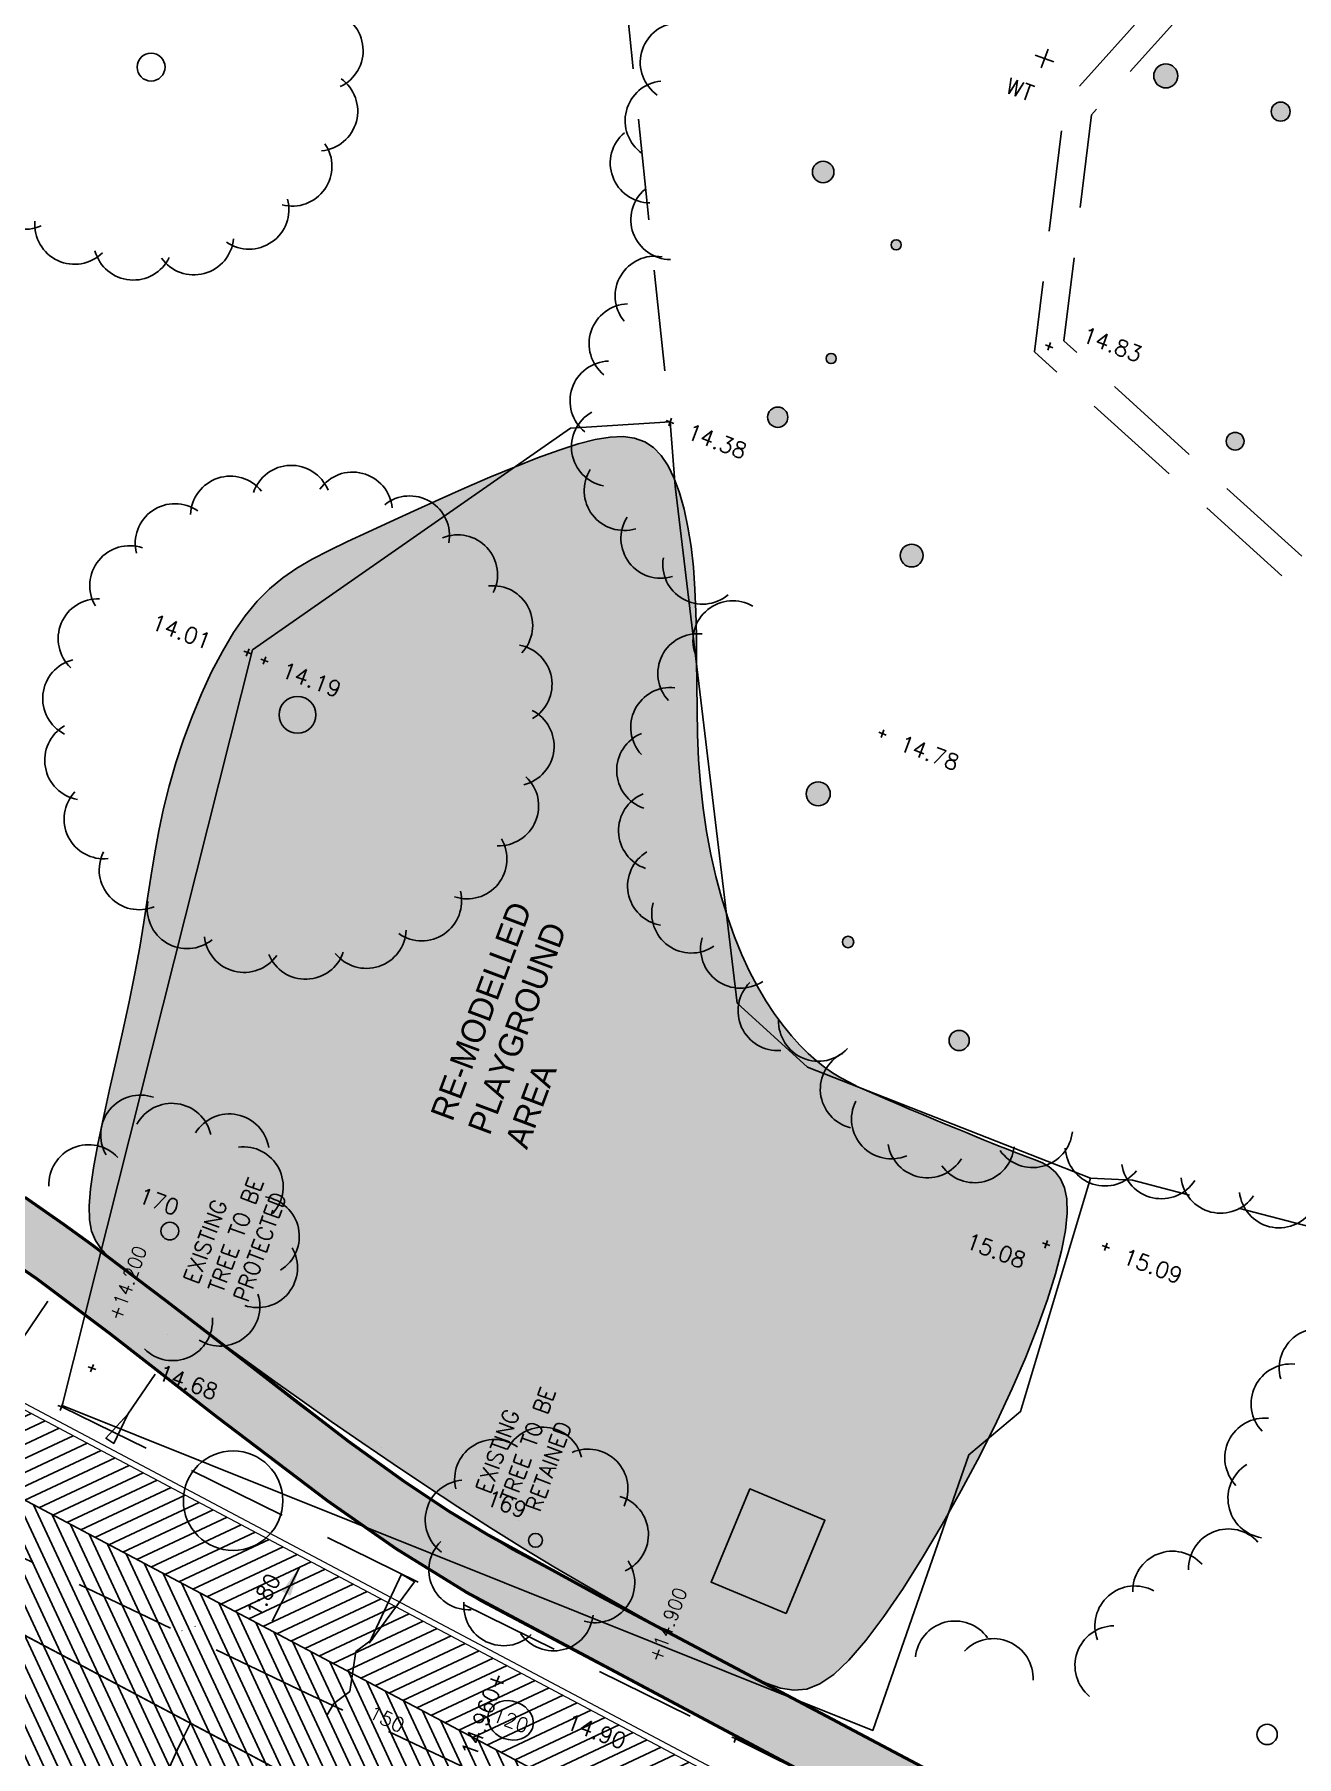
# Model space of a CAD drawing. Header units: millimetres. Extents: x 521005098 to 521837086, y 174609906 to 175681253.
# Drawn here: x 521422770 to 521454476, y 174763741 to 174806991 of the extents above; entities that cross this region are included whole.
import ezdxf
from ezdxf.enums import TextEntityAlignment as Align

# ---------------------------------------------------------------- set-up
doc = ezdxf.new("R2010")
doc.units = ezdxf.units.MM
doc.header["$LTSCALE"] = 200
for name, pattern in [('layout$0$DASHED', [19.05, 12.7, -6.35]), ('layout$0$HIDDEN', [9.525, 6.35, -3.175]), ('layout$0$survey$0$DASHED', [19.05, 12.7, -6.35])]:
    doc.linetypes.add(name, pattern=pattern)
for name, color, linetype in [('Gt Hatch', 8, 'Continuous'), ('layout$0$CWAY-CHAN-PAD', 31, 'Continuous'), ('layout$0$ED-STORM', 3, 'Continuous'), ('layout$0$GT Surface text', 3, 'Continuous'), ('layout$0$GT0-25', 7, 'Continuous'), ('layout$0$GT0-35TXT', 3, 'Continuous'), ('layout$0$HOCKEY', 7, 'Continuous'), ('layout$0$Kerb', 7, 'Continuous'), ('layout$0$MA-VERT-TP-LINES', 191, 'Continuous'), ('layout$0$PGM-BATTER-FILL', 8, 'Continuous'), ('layout$0$survey$0$DETAIL', 8, 'Continuous'), ('layout$0$survey$0$LEVEL', 8, 'Continuous'), ('layout$0$survey$0$SERVICE', 8, 'Continuous'), ('layout$0$survey$0$TEXT_SERVICE', 8, 'Continuous'), ('layout$0$survey$0$VEGETATION', 8, 'Continuous')]:
    doc.layers.add(name, color=color, linetype=linetype)
for name, color, linetype, lineweight in [('GT_Nfootpath', 2, 'Continuous', 50), ('layout$0$Fenceline', 7, 'Continuous', 13), ('SETTING-OUT', 3, 'Continuous', 50)]:
    doc.layers.add(name, color=color, linetype=linetype, lineweight=lineweight)
doc.styles.add('layout$0$GT1TO200', font='romans.shx', dxfattribs={"width": 0.95, "height": 400})
doc.styles.add('layout$0$GTANYHEIGHT', font='romans.shx', dxfattribs={"width": 0.95})
doc.styles.add('layout$0$ROMANS', font='Romans.shx')
doc.styles.add('layout$0$survey$0$ROMANS', font='Romans.shx')
doc.dimstyles.new('layout$0$NOTEARROW', dxfattribs={"dimscale": 250, "dimtxt": 2, "dimasz": 3, "dimexe": 1, "dimexo": 1, "dimgap": 1, "dimtad": 2, "dimtih": 1, "dimtoh": 1, "dimdec": 4, "dimzin": 0, "dimdsep": 46, "dimtxsty": 'layout$0$GTANYHEIGHT', "dimcen": 3.5, "dimclrd": 7, "dimclre": 7, "dimclrt": 3, "dimadec": 0, "dimazin": 0, "dimtfac": 1, "dimtdec": 4, "dimtofl": 0, "dimtmove": 0, "dimatfit": 3, "dimfxl": 1, "dimtolj": 1, "dimtzin": 0, "dimarcsym": 0})

# ---------------------------------------------------------------- blocks, each defined once
blk = doc.blocks.new('layout')
at = {"layer": 'layout$0$GT0-25', "ltscale": 0.4}
h = blk.add_hatch(dxfattribs=at)
h.set_pattern_fill('AR-SAND', color=8, scale=10, style=0)
h.set_pattern_definition([(107.5, (0, 0), (-465.37043697, 152.35380956), [0, -386.08, 0, -431.8, 0, -412.75]), (77.5, (0, 0), (-519.8492397, 667.5823357), [0, -208.28, 0, -347.98, 0, -133.35]), (37.5, (-106.85, -293.6), (269.184812, 743.78123952), [0, -127, 0, -457.2, 0, -596.9]), (27.5, (-106.85, -293.6), (51.6666473, 793.754683), [0, -63.5, 0, -299.72, 0, -342.9])])
h.paths.add_polyline_path([(521446944.1, 174772152.2), (521446515.1, 174771293.1), (521446054.1, 174770423.8), (521445572.1, 174769565.2), (521445080.1, 174768738.1), (521444589.1, 174767963.5), (521444110, 174767262.2), (521443654.1, 174766655.3), (521443232.2, 174766163.4), (521442851.3, 174765802), (521442502.1, 174765563.8), (521442171.1, 174765435.9), (521441845.1, 174765405.4), (521441510.5, 174765459.3), (521441153.9, 174765584.9), (521440762.1, 174765769.1), (521440321.5, 174765999.2), (521439821.9, 174766264.2), (521439265.4, 174766561.5), (521438657.4, 174766890.4), (521438003.2, 174767250.3), (521437308.1, 174767640.4), (521436577.3, 174768060.1), (521435816.2, 174768508.8), (521435030.2, 174768985.7), (521434225, 174769489.2), (521433409.4, 174770012.8), (521432592.4, 174770549.2), (521431783.2, 174771090.8), (521430991.1, 174771630.2), (521430225.1, 174772160), (521429494.5, 174772672.7), (521428808.4, 174773160.8), (521428174.2, 174773618.1), (521427592.2, 174774043.4), (521427060.6, 174774436.6), (521426577.9, 174774797.8), (521426142.5, 174775126.9), (521425752.7, 174775423.8), (521425406.9, 174775688.7), (521425103.5, 174775921.3), (521424841.3, 174776124.5), (521424620.2, 174776311.7), (521424440.5, 174776499), (521424302.8, 174776702.6), (521424207.3, 174776938.6), (521424154.3, 174777223.1), (521424144.3, 174777572.3), (521424177.6, 174778002.4), (521424253.1, 174778523.9), (521424363.8, 174779124.6), (521424501.2, 174779787), (521424656.8, 174780493.3), (521424822.1, 174781225.9), (521424988.8, 174781967.1), (521425148.3, 174782699.1), (521425292, 174783404.4), (521425414.2, 174784069.3), (521425518.9, 174784697.4), (521425612.7, 174785296.2), (521425702.4, 174785873.2), (521425794.5, 174786436.2), (521425895.8, 174786992.5), (521426012.8, 174787549.9), (521426152.2, 174788115.9), (521426319.2, 174788695.3), (521426512.5, 174789281.1), (521426729.2, 174789863.8), (521426966.5, 174790433.6), (521427221.7, 174790980.9), (521427491.9, 174791496), (521427774.3, 174791969.1), (521428066.1, 174792390.6), (521428366, 174792754.3), (521428678.4, 174793067.5), (521429009.1, 174793341), (521429364.2, 174793585.6), (521429749.6, 174793812.3), (521430171.1, 174794031.7), (521430634.7, 174794254.8), (521431146.4, 174794492.3), (521431708.5, 174794751.8), (521432310.2, 174795028), (521432937.3, 174795312.2), (521433575.2, 174795596), (521434209.8, 174795870.7), (521434826.6, 174796127.7), (521435411.5, 174796358.5), (521435950, 174796554.4), (521436431, 174796708.1), (521436856.3, 174796816.5), (521437230.9, 174796877.8), (521437559.8, 174796890.2), (521437847.8, 174796851.7), (521438100.1, 174796760.5), (521438321.5, 174796614.9), (521438517.1, 174796412.8), (521438691, 174796153.6), (521438844.5, 174795840.3), (521438978.1, 174795477.2), (521439092.2, 174795068.5), (521439187.3, 174794618.3), (521439263.9, 174794130.9), (521439322.4, 174793610.5), (521439363.3, 174793061.2), (521439387.8, 174792487.4), (521439400.2, 174791893.5), (521439405.5, 174791284.2), (521439408.6, 174790664.1), (521439414.6, 174790037.7), (521439428.4, 174789409.7), (521439455, 174788784.7), (521439499.5, 174788167.3), (521439565.7, 174787561.7), (521439653.2, 174786970.9), (521439760.4, 174786397.3), (521439885.9, 174785843.6), (521440028.1, 174785312.3), (521440185.4, 174784806), (521440356.3, 174784327.2), (521440539.3, 174783878.4), (521440732.9, 174783461.8), (521440934.9, 174783077.1), (521441143.3, 174782723.6), (521441356.2, 174782400.6), (521441571.4, 174782107.3), (521441786.9, 174781843), (521442000.6, 174781607.1), (521442210.4, 174781398.7), (521442415.2, 174781216.6), (521442617.1, 174781057.2), (521442819.2, 174780916.4), (521443024.6, 174780790.2), (521443236.1, 174780674.3), (521443457, 174780564.7), (521443690.2, 174780457.3), (521443938.8, 174780348), (521444204.4, 174780233.5), (521444483.5, 174780114.9), (521444771.1, 174779993.9), (521445062.1, 174779872.4), (521445351.7, 174779752.3), (521445634.7, 174779635.4), (521445906.4, 174779523.5), (521446161.7, 174779418.5), (521446396.9, 174779321.8), (521446614.2, 174779232.7), (521446816.7, 174779150.2), (521447008, 174779073), (521447191.3, 174779000.3), (521447370.1, 174778930.7), (521447547.6, 174778863.2), (521447727.3, 174778796.7), (521447910.6, 174778728.6), (521448091.8, 174778650.1), (521448263.4, 174778551.1), (521448417.7, 174778421.3), (521448547.3, 174778250.4), (521448644.5, 174778028.3), (521448701.7, 174777744.6), (521448711.4, 174777389.3), (521448667.5, 174776954.8), (521448570.1, 174776444.7), (521448420.5, 174775865.3), (521448220.4, 174775223.1), (521447971.2, 174774524.3), (521447674.4, 174773775.3), (521447331.5, 174772982.5)])
at = {"layer": 'layout$0$survey$0$VEGETATION', "linetype": 'Continuous'}
h = blk.add_hatch(color=256, dxfattribs=at)
edge = h.paths.add_edge_path()
edge.add_arc((521442583.2, 174803537.7), 270.6, 0, 360)
edge = h.paths.add_edge_path()
edge.add_arc((521451190.4, 174805950.9), 302.4, 0, 360)
edge = h.paths.add_edge_path()
edge.add_arc((521454075.9, 174805053.2), 238.7, 0, 360)
h = blk.add_hatch(color=256, dxfattribs=at)
edge = h.paths.add_edge_path()
edge.add_arc((521444419.4, 174801708.9), 127.3, 0, 360)
edge = h.paths.add_edge_path()
edge.add_arc((521442784.2, 174798853.5), 127.3, 0, 360)
edge = h.paths.add_edge_path()
edge.add_arc((521441442.2, 174797378.6), 254.6, 0, 360)
edge = h.paths.add_edge_path()
edge.add_arc((521444807.5, 174793904.1), 286.5, 0, 360)
edge = h.paths.add_edge_path()
edge.add_arc((521452933, 174796774.8), 222.8, 0, 360)
h = blk.add_hatch(color=256, dxfattribs=at)
edge = h.paths.add_edge_path()
edge.add_arc((521429380, 174789905.1), 461.5, 0, 360)
h = blk.add_hatch(color=256, dxfattribs=at)
edge = h.paths.add_edge_path()
edge.add_arc((521442459.3, 174787919.9), 302.4, 0, 360)
edge = h.paths.add_edge_path()
edge.add_arc((521443208.5, 174784199.3), 143.2, 0, 360)
edge = h.paths.add_edge_path()
edge.add_arc((521445999.9, 174781725.2), 254.6, 0, 360)
at = {"layer": 'layout$0$CWAY-CHAN-PAD', "color": 3, "ltscale": 0.4, "elevation": 14842.2}
for points in [[(521434778.9, 174768935.3), (521433178.3, 174769902.7), (521432138.4, 174770596.1), (521431023.5, 174771387.9), (521429397, 174772602.6), (521427781.3, 174773853.9), (521426080.9, 174775185.2), (521424668.5, 174776264.5), (521423712, 174776967.8), (521422892.3, 174777545.4), (521422045.6, 174778111.8)], [(521433992.3, 174767635.8), (521432365.9, 174768623.5), (521431279.3, 174769348), (521430131.4, 174770163.2), (521428479.8, 174771396.7), (521426850.5, 174772658.6), (521425154, 174773986.8), (521423759.7, 174775052.2), (521422826.8, 174775738.2), (521422034.6, 174776296.4)]]:
    blk.add_lwpolyline(points, dxfattribs=at)
at = {"layer": 'layout$0$CWAY-CHAN-PAD', "color": 3}
for points in [[(521448719.3, 174761551, 15104.9), (521448495.3, 174761669, 15100.9), (521447612.3, 174762137, 15085.9), (521446728.3, 174762605, 15070.9), (521445844.3, 174763073, 15055.9), (521444961.3, 174763542, 15040.9), (521444077.3, 174764010, 15025.9), (521443193.3, 174764478, 15010.9), (521442309.3, 174764946, 14995.9), (521441426.3, 174765414, 14980.9), (521440542.3, 174765882, 14965.9), (521439658.3, 174766350, 14950.9), (521438775.3, 174766818, 14935.9), (521437891.3, 174767286, 14920.9), (521437007.3, 174767754, 14903.9), (521436124.3, 174768222, 14882.9), (521435240.3, 174768691, 14857.9), (521434778.9, 174768935.3, 14842.2)], [(521448399, 174760004.8, 15155), (521447818, 174760312.8, 15145), (521446934, 174760780.8, 15130), (521446050, 174761248.8, 15115), (521445167, 174761716.8, 15100), (521444283, 174762184.8, 15085), (521443399, 174762652.8, 15070), (521442516, 174763120.8, 15055), (521441632, 174763588.8, 15040), (521440748, 174764056.8, 15025), (521439865, 174764524.8, 15010), (521438981, 174764992.8, 14995), (521438097, 174765461.8, 14980), (521437214, 174765929.8, 14965), (521436330, 174766397.8, 14948), (521435446, 174766865.8, 14927), (521434562, 174767333.8, 14902), (521433992.3, 174767635.8, 14882.6)]]:
    blk.add_polyline3d(points, dxfattribs=at)
at = {"layer": 'layout$0$ED-STORM', "linetype": 'layout$0$DASHED'}
blk.add_lwpolyline([(521433961.9, 174763286.1), (521429624.4, 174765328.5), (521422470.8, 174768737.3), (521413586.2, 174773017.9), (521413571.4, 174773025.1)], dxfattribs=at)
at = {"layer": 'layout$0$ED-STORM'}
blk.add_ellipse((521434731.9, 174764649.6), major_axis=(546.6, -203.5), ratio=0.8266745, dxfattribs=at)
at = {"layer": 'layout$0$Fenceline'}
for p, q in [((521415812.2, 174776167.1), (521451960.1, 174757026.1)), ((521415874.5, 174775964.3), (521448069.5, 174758916.5)), ((521426477.6, 174766897), (521426473.5, 174766910.5)), ((521426815.6, 174767000.9), (521426811.4, 174767014.4))]:
    blk.add_line(p, q, dxfattribs=at)
at = {"layer": 'layout$0$GT0-25'}
blk.add_lwpolyline([(521446944.1, 174772152.2), (521446515.1, 174771293.1), (521446054.1, 174770423.8), (521445572.1, 174769565.2), (521445080.1, 174768738.1), (521444589.1, 174767963.5), (521444110, 174767262.2), (521443654.1, 174766655.3), (521443232.2, 174766163.4), (521442851.3, 174765802), (521442502.1, 174765563.8), (521442171.1, 174765435.9), (521441845.1, 174765405.4), (521441510.5, 174765459.3), (521441153.9, 174765584.9), (521440762.1, 174765769.1), (521440321.5, 174765999.2), (521439821.9, 174766264.2), (521439265.4, 174766561.5), (521438657.4, 174766890.4), (521438003.2, 174767250.3), (521437308.1, 174767640.4), (521436577.3, 174768060.1), (521435816.2, 174768508.8), (521435030.2, 174768985.7), (521434225, 174769489.2), (521433409.4, 174770012.8), (521432592.4, 174770549.2), (521431783.2, 174771090.8), (521430991.1, 174771630.2), (521430225.1, 174772160), (521429494.5, 174772672.7), (521428808.4, 174773160.8), (521428174.2, 174773618.1), (521427592.2, 174774043.4), (521427060.6, 174774436.6), (521426577.9, 174774797.8), (521426142.5, 174775126.9), (521425752.7, 174775423.8), (521425406.9, 174775688.7), (521425103.5, 174775921.3), (521424841.3, 174776124.5), (521424620.2, 174776311.7), (521424440.5, 174776499), (521424302.8, 174776702.6), (521424207.3, 174776938.6), (521424154.3, 174777223.1), (521424144.3, 174777572.3), (521424177.6, 174778002.4), (521424253.1, 174778523.9), (521424363.8, 174779124.6), (521424501.2, 174779787), (521424656.8, 174780493.3), (521424822.1, 174781225.9), (521424988.8, 174781967.1), (521425148.3, 174782699.1), (521425292, 174783404.4), (521425414.2, 174784069.3), (521425518.9, 174784697.4), (521425612.7, 174785296.2), (521425702.4, 174785873.2), (521425794.5, 174786436.2), (521425895.8, 174786992.5), (521426012.8, 174787549.9), (521426152.2, 174788115.9), (521426319.2, 174788695.3), (521426512.5, 174789281.1), (521426729.2, 174789863.8), (521426966.5, 174790433.6), (521427221.7, 174790980.9), (521427491.9, 174791496), (521427774.3, 174791969.1), (521428066.1, 174792390.6), (521428366, 174792754.3), (521428678.4, 174793067.5), (521429009.1, 174793341), (521429364.2, 174793585.6), (521429749.6, 174793812.3), (521430171.1, 174794031.7), (521430634.7, 174794254.8), (521431146.4, 174794492.3), (521431708.5, 174794751.8), (521432310.2, 174795028), (521432937.3, 174795312.2), (521433575.2, 174795596), (521434209.8, 174795870.7), (521434826.6, 174796127.7), (521435411.5, 174796358.5), (521435950, 174796554.4), (521436431, 174796708.1), (521436856.3, 174796816.5), (521437230.9, 174796877.8), (521437559.8, 174796890.2), (521437847.8, 174796851.7), (521438100.1, 174796760.5), (521438321.5, 174796614.9), (521438517.1, 174796412.8), (521438691, 174796153.6), (521438844.5, 174795840.3), (521438978.1, 174795477.2), (521439092.2, 174795068.5), (521439187.3, 174794618.3), (521439263.9, 174794130.9), (521439322.4, 174793610.5), (521439363.3, 174793061.2), (521439387.8, 174792487.4), (521439400.2, 174791893.5), (521439405.5, 174791284.2), (521439408.6, 174790664.1), (521439414.6, 174790037.7), (521439428.4, 174789409.7), (521439455, 174788784.7), (521439499.5, 174788167.3), (521439565.7, 174787561.7), (521439653.2, 174786970.9), (521439760.4, 174786397.3), (521439885.9, 174785843.6), (521440028.1, 174785312.3), (521440185.4, 174784806), (521440356.3, 174784327.2), (521440539.3, 174783878.4), (521440732.9, 174783461.8), (521440934.9, 174783077.1), (521441143.3, 174782723.6), (521441356.2, 174782400.6), (521441571.4, 174782107.3), (521441786.9, 174781843), (521442000.6, 174781607.1), (521442210.4, 174781398.7), (521442415.2, 174781216.6), (521442617.1, 174781057.2), (521442819.2, 174780916.4), (521443024.6, 174780790.2), (521443236.1, 174780674.3), (521443457, 174780564.7), (521443690.2, 174780457.3), (521443938.8, 174780348), (521444204.4, 174780233.5), (521444483.5, 174780114.9), (521444771.1, 174779993.9), (521445062.1, 174779872.4), (521445351.7, 174779752.3), (521445634.7, 174779635.4), (521445906.4, 174779523.5), (521446161.7, 174779418.5), (521446396.9, 174779321.8), (521446614.2, 174779232.7), (521446816.7, 174779150.2), (521447008, 174779073), (521447191.3, 174779000.3), (521447370.1, 174778930.7), (521447547.6, 174778863.2), (521447727.3, 174778796.7), (521447910.6, 174778728.6), (521448091.8, 174778650.1), (521448263.4, 174778551.1), (521448417.7, 174778421.3), (521448547.3, 174778250.4), (521448644.5, 174778028.3), (521448701.7, 174777744.6), (521448711.4, 174777389.3), (521448667.5, 174776954.8), (521448570.1, 174776444.7), (521448420.5, 174775865.3), (521448220.4, 174775223.1), (521447971.2, 174774524.3), (521447674.4, 174773775.3), (521447331.5, 174772982.5)], close=True, dxfattribs=at)
at = {"layer": 'layout$0$HOCKEY'}
for p, q in [((521441311, 174756837.6), (521417069.7, 174769673.7)), ((521441311, 174756837.6), (521417073.3, 174769671.9)), ((521439623, 174757731.4), (521422275, 174766917.4)), ((521439623, 174757731.4), (521426693.8, 174764577.6))]:
    blk.add_line(p, q, dxfattribs=at)
at = {"layer": 'layout$0$HOCKEY', "linetype": 'layout$0$HIDDEN'}
blk.add_arc((521439623, 174757731.4), 19630, 152.09797, 242.09797, dxfattribs=at)
at = {"layer": 'layout$0$HOCKEY'}
blk.add_arc((521439623, 174757731.4), 14630, 152.09797, 242.09797, dxfattribs=at)
at = {"layer": 'layout$0$Kerb'}
blk.add_lwpolyline([(521415822.4, 174773728.9), (521469607.3, 174745248.8), (521424009.2, 174659136.2), (521370224.2, 174687616.4)], close=True, dxfattribs=at)
at = {"layer": 'layout$0$MA-VERT-TP-LINES', "color": 191}
for p, q in [((521426102.4, 174774347.2, 14533), (521426102.4, 174774347.2)), ((521431477.1, 174771500.2, -1875), (521431477.1, 174771500.2, -16596)), ((521445363.9, 174766992.1, -1725), (521445363.9, 174766992.1, -16596))]:
    blk.add_line(p, q, dxfattribs=at)
at = {"layer": 'layout$0$PGM-BATTER-FILL', "color": 7}
for points in [[(521423109.9, 174775177.4, -2293), (521422428.3, 174774175.7, -1889), (521421876, 174773573.6, -1619.5), (521422070.7, 174773441.4, -1619.5), (521422428.3, 174774175.7, -1889)], [(521425800.4, 174773340.9, -2293), (521425118.8, 174772339.2, -1889), (521424566.5, 174771737.1, -1619.5), (521424761.3, 174771604.9, -1619.5), (521425118.8, 174772339.2, -1889)]]:
    blk.add_polyline3d(points, dxfattribs=at)
at = {"layer": 'layout$0$survey$0$DETAIL', "linetype": 'layout$0$survey$0$DASHED', "flags": 128}
for points in [[(521450777.1, 174814643.3), (521448322.1, 174815208.3), (521446911.3, 174816263.9), (521441164, 174816571.7), (521439229.6, 174814796.6), (521437525.8, 174808881.9), (521438737.3, 174797258.6)], [(521449299.1, 174778263.4), (521450351.7, 174778217.3), (521462955.7, 174774910.2), (521467303.8, 174773851), (521467573.7, 174778836), (521465932, 174791223), (521465790.2, 174792090.6), (521460625.2, 174793438.2), (521455644.6, 174791999.4), (521447893, 174799019.8), (521448653.3, 174805278.5), (521450745.2, 174807606.2), (521450777.1, 174814643.3)], [(521465319.9, 174794969.6), (521460328.6, 174794327), (521455809.5, 174792794.5), (521448631.6, 174799295.3), (521449321.6, 174804974.8), (521451444, 174807336.5), (521451476.3, 174814482.4)], [(521464718, 174744672.5), (521463433, 174750300.6), (521459902.6, 174754407), (521440382.5, 174764192.2), (521423473.2, 174772518.7)]]:
    blk.add_lwpolyline(points, dxfattribs=at)
at = {"layer": 'layout$0$survey$0$DETAIL', "linetype": 'Continuous', "flags": 128}
for points in [[(521428246.7, 174791536.6), (521436240.4, 174797099.1), (521438737.3, 174797258.6), (521438869, 174795645.9), (521440426.7, 174782659.7), (521442192.7, 174781056), (521449299.1, 174778263.4), (521447540.2, 174772406.6), (521446239.6, 174771321.8), (521443830.2, 174764399.3), (521423467.3, 174772557.5)], [(521441650.9, 174767333.1), (521439767.8, 174768117.7), (521440744.6, 174770462.3), (521442627.8, 174769677.8)]]:
    blk.add_lwpolyline(points, close=True, dxfattribs=at)
at = {"layer": 'layout$0$survey$0$DETAIL', "flags": 128}
blk.add_lwpolyline([(521431176.3, 174766586.6), (521432318.5, 174768128.9), (521431990.5, 174768324.6)], close=True, dxfattribs=at)
blk.add_lwpolyline([(521431268, 174766710.4), (521431252.1, 174766683.8), (521430847.5, 174766378.4), (521430694.4, 174765375.8), (521430289.8, 174765070.2), (521430119.7, 174764785.1)], dxfattribs=at)
at = {"layer": 'layout$0$survey$0$LEVEL', "flags": 128}
for points in [[(521448227.4, 174799063.8), (521448297.2, 174799251.3)], [(521448168.5, 174799192.4), (521448356, 174799122.6)], [(521438643.6, 174797293.5), (521438831.1, 174797223.7)], [(521438702.5, 174797164.9), (521438772.2, 174797352.4)], [(521428033.3, 174791502.5), (521428220.7, 174791432.7)], [(521428092.1, 174791373.9), (521428161.9, 174791561.3)], [(521428455.8, 174791304.5), (521428643.2, 174791234.7)], [(521428514.6, 174791175.9), (521428584.4, 174791363.3)], [(521443979.2, 174789466), (521444166.6, 174789396.2)], [(521444038, 174789337.4), (521444107.8, 174789524.8)], [(521448090.1, 174776642), (521448277.5, 174776572.2)], [(521448148.9, 174776513.4), (521448218.7, 174776700.8)], [(521449589, 174776577.8), (521449776.4, 174776508)], [(521449647.8, 174776449.2), (521449717.6, 174776636.6)], [(521424122.2, 174773532.3), (521424309.7, 174773462.5)], [(521424181, 174773403.7), (521424250.8, 174773591.2)], [(521423357.5, 174772561.8), (521423544.9, 174772492)], [(521423416.3, 174772433.2), (521423486.1, 174772620.6)], [(521440288.8, 174764227.1), (521440476.2, 174764157.3)], [(521440347.6, 174764098.5), (521440417.4, 174764285.9)]]:
    blk.add_lwpolyline(points, dxfattribs=at)
at = {"layer": 'layout$0$survey$0$SERVICE'}
for p, q in [((521448058.2, 174806152.3), (521448232.7, 174806620.9)), ((521447911.2, 174806473.8), (521448379.7, 174806299.4))]:
    blk.add_line(p, q, dxfattribs=at)
at = {"layer": 'layout$0$survey$0$VEGETATION', "color": 191}
blk.add_line((521434938.5, 174769666.7, 14863), (521434938.5, 174769666.7), dxfattribs=at)
at = {"layer": 'layout$0$survey$0$VEGETATION', "linetype": 'Continuous'}
for centre, radius in [((521425701.3, 174806170.3), 350.1), ((521451190.4, 174805950.9), 302.4), ((521454075.9, 174805053.2), 238.7), ((521442583.2, 174803537.7), 270.6), ((521444419.4, 174801708.9), 127.3), ((521442784.2, 174798853.5), 127.3), ((521441442.2, 174797378.6), 254.6), ((521452933, 174796774.8), 222.8), ((521444807.5, 174793904.1), 286.5), ((521429380, 174789905.1), 461.5), ((521442459.3, 174787919.9), 302.4), ((521443208.5, 174784199.3), 143.2), ((521445999.9, 174781725.2), 254.6), ((521426171.3, 174776939.7), 222.8), ((521427761.6, 174770167.8), 1250), ((521435358.7, 174769172.3), 175.1), ((521453736, 174764296.9), 254.6)]:
    blk.add_circle(centre, radius, dxfattribs=at)
for centre, start, end in [((521430026.3, 174806586.8), 295.32, 74.59174), ((521438988.2, 174806289.6), 95.80063, 235.07237), ((521429891.9, 174805064.2), 275.32, 54.59174), ((521438607.7, 174804824.9), 95.80063, 235.07237), ((521438236, 174803761), 130.32276, 269.59449), ((521429244.8, 174803679.3), 255.32, 34.59174), ((521422526.7, 174803096.7), 155.32, 294.59174), ((521428163.1, 174802599.2), 235.32, 14.59174), ((521438752.6, 174802338.6), 130.32276, 269.59449), ((521423778.1, 174802219), 175.32, 314.59174), ((521426777.2, 174801954.3), 215.32, 354.59174), ((521425254.3, 174801822.2), 195.32, 334.59174), ((521438358.2, 174800423), 79.81042, 219.08215), ((521437703, 174799224.1), 91.91723, 231.18896), ((521437224.1, 174797788.5), 91.91723, 231.18896), ((521437261.1, 174796632.2), 119.43188, 258.70361), ((521427691.3, 174794898.2), 38.62195, 177.89368), ((521429220.3, 174795169.9), 22.25831, 161.53004), ((521430764, 174794999.8), 5.89468, 145.16641), ((521437580.4, 174795534.3), 147.95131, 287.22304), ((521432197.1, 174794401.7), 349.53104, 128.80277), ((521426300.8, 174794206.7), 54.98558, 194.25731), ((521438503.5, 174794335.1), 147.95131, 287.22304), ((521425161.5, 174793151.5), 71.34922, 210.62095), ((521433403.7, 174793424.1), 333.1674, 112.43913), ((521439554.9, 174793682.9), 170.48441, 309.75614), ((521424365.5, 174791818.1), 87.71286, 226.98459), ((521434286, 174792146.2), 316.80377, 96.0755), ((521440312.7, 174791769.7), 59.46034, 198.73207), ((521439430.5, 174790941.9), 83.5971, 222.86883), ((521434772.6, 174790671.4), 300.44013, 79.71186), ((521423977.5, 174790314.4), 104.07649, 243.34822), ((521438748.9, 174789590.7), 83.5971, 222.86883), ((521434823.9, 174789119.3), 284.07649, 63.34822), ((521424028.8, 174788762.3), 120.44013, 259.71186), ((521438396.1, 174788506.8), 112.11957, 251.3913), ((521424515.3, 174787287.5), 136.80377, 276.0755), ((521434435.9, 174787615.6), 267.71286, 46.98459), ((521438442.5, 174786994.2), 112.11957, 251.3913), ((521433639.9, 174786282.2), 251.34922, 30.62095), ((521425397.6, 174786009.6), 153.1674, 292.43913), ((521438671.3, 174785605.3), 120.92019, 260.19192), ((521432500.5, 174785227), 234.98558, 14.25731), ((521426604.3, 174785032), 169.53104, 308.80277), ((521439275.8, 174784921), 164.6948, 303.96653), ((521428037.4, 174784433.9), 185.89468, 325.16641), ((521431110, 174784535.5), 218.62195, 357.89368), ((521440505.2, 174784038.6), 164.6948, 303.96653), ((521429581, 174784263.8), 202.25831, 341.53004), ((521441445.3, 174782469.9), 134.95844, 274.23017), ((521442463.7, 174782203.5), 177.73982, 317.01155), ((521443511.9, 174780504.1), 116.52003, 255.79176), ((521425434.7, 174779354.6), 70.96002, 210.23175), ((521444295.9, 174779752.8), 153.38992, 292.66165), ((521426222.5, 174779146.9), 12.46256, 151.73429), ((521427667.2, 174778880.1), 9.09797, 148.3697), ((521447848.9, 174779533.4), 214.91683, 354.18856), ((521424132.7, 174778106.8), 43.07616, 182.34789), ((521428018.7, 174778055.4), 317.77392, 97.04565), ((521445201.4, 174779277), 189.3978, 328.66953), ((521446384.1, 174779153.1), 214.91683, 354.18856), ((521449665, 174779070.7), 182.66575, 321.93748), ((521451078.5, 174778750.8), 188.06633, 327.33806), ((521452569, 174778387.1), 186.27748, 325.54921), ((521428423.7, 174776807.6), 302.10904, 81.38077), ((521454036.9, 174778018.8), 186.27748, 325.54921), ((521428377.8, 174776016.2), 250.96001, 30.23174), ((521427431.7, 174775050.5), 238.3181, 17.58983), ((521426242.6, 174774683.6), 224.92373, 4.19547), ((521455040, 174773494.1), 56.23499, 195.50672), ((521454334.7, 174772601.6), 84.44548, 223.71721), ((521435545.9, 174771012.4), 14.51605, 153.78778), ((521453674.2, 174771242.5), 84.44548, 223.71721), ((521434325, 174770704.5), 54.51605, 193.78778), ((521436679.1, 174770463.4), 334.51605, 113.78778), ((521433587.6, 174769683.9), 94.51605, 233.78778), ((521453752.3, 174770224.5), 121.78406, 261.05579), ((521437194.3, 174769314.5), 294.51605, 73.78778), ((521452763.6, 174768458.3), 42.10828, 181.38001), ((521433678.8, 174768428.1), 134.51605, 273.78778), ((521436850.4, 174768103.2), 254.51605, 33.78778), ((521451360, 174767898.5), 42.10828, 181.38001), ((521450410.6, 174767025.5), 61.31604, 200.58777), ((521434555.9, 174767524.7), 174.51605, 313.78778), ((521435808.4, 174767396.4), 214.51605, 353.78778), ((521445897.4, 174766146.1), 35.23596, 174.50769), ((521449909, 174766027.3), 91.49022, 230.76195), ((521446859.8, 174765702.3), 357.34013, 136.61186)]:
    blk.add_arc(centre, 1000, start, end, dxfattribs=at)
at = {"layer": 'layout$0$ED-STORM', "linetype": 'Continuous', "style": 'layout$0$ROMANS'}
blk.add_text('150', height=360, rotation=334.46379, dxfattribs=at).set_placement((521431080, 174764628), align=Align.BOTTOM_LEFT)
at = {"layer": 'layout$0$ED-STORM', "style": 'layout$0$ROMANS'}
blk.add_text('120', height=360, rotation=339.57696, dxfattribs=at).set_placement((521434731.9, 174764649.6), align=Align.MIDDLE_CENTER)
at = {"layer": 'layout$0$GT Surface text', "char_height": 400, "attachment_point": 1, "rotation": 70, "style": 'layout$0$GT1TO200'}
for s, insert, width in [('EXISTING TREE TO BE PROTECTED', (521426501.4, 174775718.4), 3644.719), ('EXISTING TREE TO BE RETAINED', (521433841.3, 174770451.2), 3646.193)]:
    blk.add_mtext(s, dxfattribs=dict(at, insert=insert, width=width))
at = {"layer": 'layout$0$GT0-35TXT', "style": 'layout$0$GT1TO200', "width": 0.95}
for s, height, rotation, p in [('+14.200', 350, 69.57696, (521424932.5, 174774665.1)), ('1:80', 400, 60.9142, (521428418.6, 174767191)), ('+14.900', 350, 69.57696, (521438503.4, 174766085.2))]:
    blk.add_text(s, height=height, rotation=rotation, dxfattribs=at).set_placement(p)
at = {"layer": 'layout$0$GT0-35TXT', "insert": (521432704.1, 174779874.7), "char_height": 600, "width": 7539.651, "attachment_point": 1, "rotation": 69.57696, "style": 'layout$0$GT1TO200'}
blk.add_mtext('{\\fSwis721 BT|b0|i0|c0|p34;RE-MODELLED PLAYGROUND AREA}', dxfattribs=at)
at = {"layer": 'layout$0$GT0-35TXT', "color": 3, "insert": (521433476.9, 174763838), "char_height": 400, "width": 20360.17, "attachment_point": 1, "rotation": 69.57696, "style": 'layout$0$GT1TO200'}
blk.add_mtext('14.960+', dxfattribs=at)
at = {"layer": 'layout$0$survey$0$LEVEL', "style": 'layout$0$survey$0$ROMANS'}
for s, p in [('14.83', (521449051.7, 174799285.9)), ('14.38', (521439123.8, 174796854.7)), ('14.01', (521425667.6, 174792071.9)), ('14.19', (521428935.9, 174790865.6)), ('14.78', (521444459.3, 174789027.1)), ('15.08', (521446131.6, 174776527.2)), ('15.09', (521450069.1, 174776138.9)), ('14.68', (521425836.5, 174773226)), ('14.90', (521436091.7, 174764454.8))]:
    blk.add_text(s, height=400, rotation=339.57696, dxfattribs=at).set_placement(p)
at = {"layer": 'layout$0$survey$0$TEXT_SERVICE', "linetype": 'Continuous', "style": 'layout$0$survey$0$ROMANS'}
blk.add_text('WT', height=400, rotation=339.57696, dxfattribs=at).set_placement((521447133.1, 174805542.2))
at = {"layer": 'layout$0$survey$0$VEGETATION', "linetype": 'Continuous', "style": 'layout$0$ROMANS'}
blk.add_text('170', height=400, rotation=339.57696, dxfattribs=at).set_placement((521425344.5, 174777673.2))
at = {"layer": 'layout$0$survey$0$VEGETATION', "style": 'layout$0$ROMANS'}
blk.add_text('169', height=400, rotation=339.57696, dxfattribs=at).set_placement((521434080.8, 174770074.6))
at = {"layer": 'layout$0$GT0-35TXT'}
blk.add_leader([(521429433.8, 174768504.2), (521428741.8, 174767139.7)], dimstyle='layout$0$NOTEARROW', dxfattribs=at)

msp = doc.modelspace()

# ---------------------------------------------------------------- hatches: boundary and pattern name
at = {"layer": 'Gt Hatch'}
h = msp.add_hatch(dxfattribs=at)
h.set_pattern_fill('ANSI31', color=8, scale=100, angle=90, style=0)
h.set_pattern_definition([(205, (0, 0), (134.1812981, -287.75272238), [])])
h.paths.add_polyline_path([(521370224.23877, 174687616.36338), (521415822.36999, 174773728.87136), (521469607.33751, 174745248.75779), (521424009.20629, 174659136.24982)], flags=16)
h.paths.add_polyline_path([(521368404.56748, 174686316.82639), (521415874.54316, 174775964.33058), (521471427.0088, 174746548.29478), (521423957.03311, 174656900.79059)])
h = msp.add_hatch(dxfattribs=at)
h.set_pattern_fill('ANSI31', color=80, scale=100, style=0)
h.set_pattern_definition([(115, (0, 0), (-287.75272238, -134.1812981), [])])
h.paths.add_polyline_path([(521370224.23877, 174687616.36338), (521415822.36999, 174773728.87136), (521469607.33751, 174745248.75779), (521424009.20629, 174659136.24982)])
at = {"layer": 'GT_Nfootpath'}
h = msp.add_hatch(dxfattribs=at)
h.set_pattern_fill('ANSI33', color=256, scale=100, style=0)
h.set_pattern_definition([(115, (0, 0), (-575.5054448, -268.3625962), []), (115, (153.6, 421.93), (-575.5054448, -268.3625962), [317.5, -158.75])])
h.paths.add_polyline_path([(521398309.93825, 174772805.4986), (521397165.5198, 174770019.26321), (521398503.26782, 174770273.03387), (521399313.02844, 174770410.00398), (521400001.74622, 174770571.75131), (521400936.29488, 174770890.3561), (521401486.90141, 174771142.62792), (521402399.83307, 174771830.73289), (521403189.5764, 174772765.81493), (521403630.33513, 174773471.77041), (521404475.61337, 174774960.51515), (521405407.82831, 174776383.33147), (521405973.22187, 174777079.92742), (521407111.46289, 174778162.9713), (521408775.56762, 174779150.74385), (521409847.43984, 174779535.66152), (521411014.06545, 174779781.71036), (521412237.10027, 174779906.70497), (521414561.96069, 174779725.67917), (521416094.99929, 174779327.90604), (521417532.99989, 174778814.30134), (521419599.92819, 174777817.93029), (521421222.72473, 174776839.56405), (521422826.79102, 174775738.19749), (521424671.8574, 174774355.21843), (521427363.81263, 174772261.0663), (521430131.44608, 174770163.22566), (521431858.78485, 174768961.63884), (521433611.56574, 174767866.984), (521442515.98261, 174763120.81895), (521447145.00348, 174760669.10202), (521449584.9826, 174759375.81896), (521454408.28527, 174756821.24696), (521454886.9826, 174756567.81896), (521455956.8522, 174756132.26003), (521457375.85382, 174755591.77502), (521458608.614, 174755395.56961), (521458924.55498, 174755265.90102), (521460420.43848, 174754651.96007), (521461788.22368, 174753908.50194), (521462289.89833, 174753652.91787), (521463711.8885, 174753135.35577), (521464712.75525, 174752814.90603), (521466130.26431, 174752328.81771), (521467323.95929, 174751863.35981), (521468186.96749, 174751576.13454), (521468981.71716, 174751266.74181), (521470773.93342, 174750433.71783), (521472979.55392, 174749510.29514), (521473823.06957, 174749157.14215), (521474399.14124, 174748714.3171), (521475092.07346, 174747958.4298), (521475580.82361, 174747156.65603), (521475827.41916, 174746557.3353), (521475991.39694, 174745719.17616), (521476030.87935, 174744688.58723), (521475955.49232, 174744051.11533), (521475797.67636, 174743238.4328), (521475415.14355, 174742097.80626), (521474956.07417, 174741178.17394), (521474520.0187, 174740455.27947), (521473677.21337, 174739248.52536), (521472961.82339, 174738285.24658), (521472396.23703, 174737622.30133), (521471596.99999, 174736685.48524), (521470428.22538, 174735353.54822), (521469784.11804, 174734584.23083), (521469045.79271, 174733673.35799), (521468074.9228, 174732401.78074), (521466722.18173, 174730423.18376), (521465276.55453, 174728100.81291), (521464372.6124, 174726513.23406), (521463644.80132, 174725191.65663), (521461681.04449, 174721370.40602), (521460007.04856, 174718085.64789), (521458924.88863, 174715949.4932), (521457818.80684, 174713766.1174), (521457004.52566, 174712158.74817), (521456066.23407, 174710306.58573), (521455345.03465, 174708882.9574), (521454969.54037, 174708030.37823), (521454368.19536, 174706549.62352), (521453539.27754, 174704389.46162), (521453288.33807, 174703580.37836), (521452882.69222, 174701929.4292), (521452413.37833, 174700019.35574), (521452305.59707, 174699129.24632), (521452374.46505, 174697477.61309), (521452570.38293, 174695070.62374), (521452691.76704, 174694004.93243), (521453267.32703, 174692047.69893), (521454023.46363, 174690640.51737), (521455235.74099, 174688869.71934), (521455402.42647, 174688174.32681), (521454961.61144, 174687443.43111), (521454916.35645, 174687395.88278), (521454413.99751, 174686868.06639), (521454811.14232, 174687104.25833), (521456940.36864, 174688306.19388), (521459833.47795, 174688123.95983), (521458927.46064, 174688650.29222), (521458376.24121, 174689240.49207), (521457754.09435, 174690148.12892), (521457269.26265, 174690855.4396), (521456658.24174, 174691746.84504), (521456178.2086, 174692476.38991), (521455575.33516, 174693918.13957), (521455384.94398, 174695005.49645), (521455316.86135, 174695841.93958), (521455148.22327, 174697913.77724), (521455113.1426, 174699192.70888), (521455424.39637, 174700603.0216), (521455746.30616, 174701882.76805), (521456059.14297, 174703126.44504), (521456160.79738, 174703622.52467), (521457052.14404, 174705665.00305), (521457680.96586, 174707298.18616), (521458999.01559, 174709898.66083), (521460900.91636, 174713651.05699), (521461993.87571, 174715807.43474), (521463967.04983, 174719692.86919), (521465139.1962, 174721973.7346), (521466602.3176, 174724761.01196), (521467543.20436, 174726434.80719), (521468947.50169, 174728709.65467), (521470479.68987, 174730949.07401), (521472654.62607, 174733644.90411), (521474811.17309, 174736138.84243), (521476437.17138, 174738310.21641), (521477905.04473, 174740816.56981), (521478646.78513, 174742966.90016), (521478861.11255, 174744779.25054), (521478749.30585, 174746437.84267), (521478525.9215, 174747306.26915), (521478149.68288, 174748307.99989), (521477674.88788, 174749063.74586), (521476958.89356, 174750328.19169), (521475029.03428, 174750784.67794), (521474166.05462, 174750988.80597), (521472654.80148, 174751402.14968), (521471254.19994, 174751875.81138), (521470374.62579, 174752267.46565), (521469220.18078, 174752813.15671), (521467963.37719, 174753190.7532), (521466796.3662, 174753679.08523), (521466169.71848, 174753923.4342), (521465168.92273, 174754243.8612), (521463552.44796, 174754789.65404), (521462467.15543, 174755221.20634), (521461657.5039, 174755637.62187), (521459759.12905, 174756533.80746), (521459311.39756, 174756643.24176), (521458149.36014, 174756928.19632), (521456622.38267, 174757392.43268), (521455513.49541, 174757951.51888), (521454629.49541, 174758420.51888), (521451978.49541, 174759824.51888), (521444077.31048, 174764010.0412), (521437007.31048, 174767754.0412), (521434193.22526, 174769289.2949), (521433178.3407, 174769902.68945), (521432048.65558, 174770659.82421), (521430643.02395, 174771672.04229), (521426080.90996, 174775185.18483), (521424194.3644, 174776613.09557), (521423501.77406, 174777115.91672), (521422525.79703, 174777790.58083), (521421263.80582, 174778600.41207), (521420123.25849, 174779254.53269), (521418709.4999, 174779952.62189), (521417810.35475, 174780333.14658), (521416663.71028, 174780737.17001), (521415062.41005, 174781165.19871), (521413970.4204, 174781337.4438), (521412789.21762, 174781434.60672), (521411392.68857, 174781358.0679), (521410236.05364, 174781188.44057), (521408966.25584, 174780828.94616), (521408188.46899, 174780549.63684), (521407165.95252, 174780026.23209), (521406416.01883, 174779536.56482), (521405540.31202, 174778812.3675), (521404569.41144, 174777769.71715), (521403818.84886, 174776750.56354), (521403171.62039, 174775732.21508), (521402750.8897, 174775003.36294), (521402135.89687, 174773938.81298), (521401793.06533, 174773389.70574), (521401402.6573, 174772980.31199), (521400833.56298, 174772511.80489), (521400295.40332, 174772312.68876), (521399588.95838, 174772344.24138), (521398756.62346, 174772626.77393)])

# ---------------------------------------------------------------- linework, layer by layer
at = {"layer": 'SETTING-OUT', "color": 8}
for points in [[(521422525.79703, 174777790.58083), (521423501.77406, 174777115.91672), (521424194.3644, 174776613.09557), (521426080.90996, 174775185.18482), (521430643.02396, 174771672.04229), (521432048.65558, 174770659.82421), (521433178.3407, 174769902.68945), (521434193.22526, 174769289.2949), (521437007.31048, 174767754.0412), (521444077.31048, 174764010.0412), (521451978.49541, 174759824.51888)], [(521442515.9826, 174763120.81896), (521433611.56574, 174767866.984), (521431858.78485, 174768961.63884), (521430131.44608, 174770163.22566), (521427363.81263, 174772261.06631), (521424671.8574, 174774355.21843), (521422826.79102, 174775738.19749), (521421222.72473, 174776839.56405)]]:
    msp.add_lwpolyline(points, dxfattribs=at)

# ---------------------------------------------------------------- block references
msp.add_blockref('layout', (0, 0))

doc.saveas('drawing.dxf')
